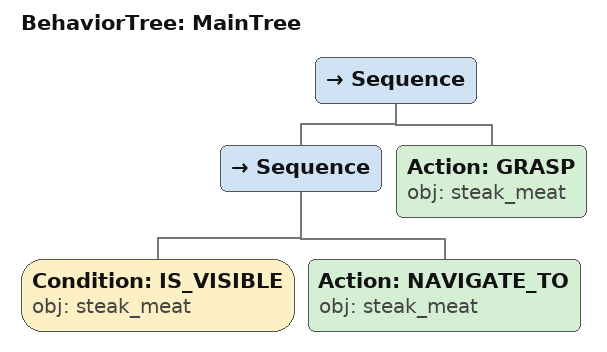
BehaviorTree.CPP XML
<root main_tree_to_execute="MainTree">
  <BehaviorTree ID="MainTree">
    <Sequence>
      <Sequence>
        <!-- Check steak_meat is visible before NAVIGATE_TO -->
        <Condition ID="IS_VISIBLE" obj="steak_meat" />
        <!-- Navigate to steak_meat -->
        <Action ID="NAVIGATE_TO" obj="steak_meat" />
      </Sequence>
      <!-- Grasp steak_meat -->
      <Action ID="GRASP" obj="steak_meat" />
    </Sequence>
  </BehaviorTree>
</root>
